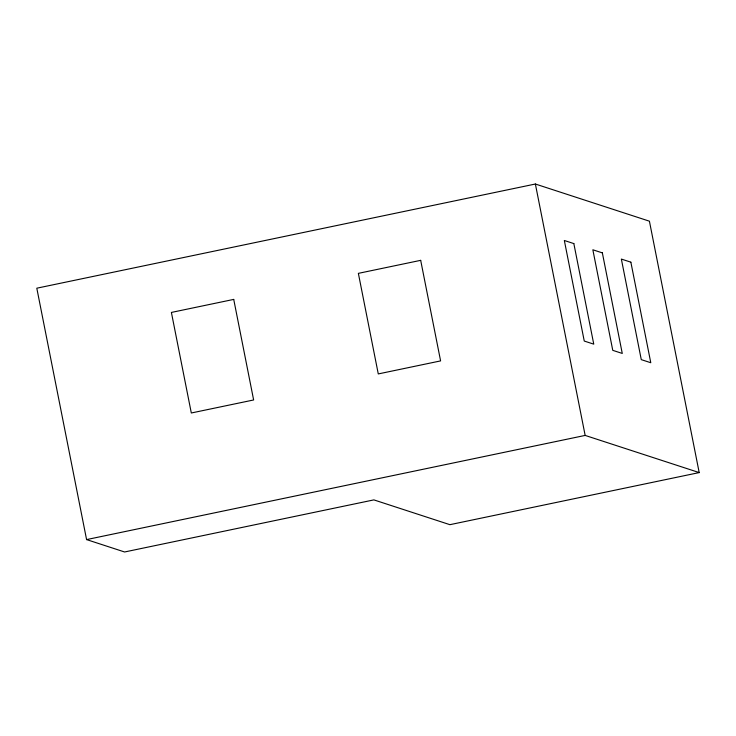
<?xml version="1.0" encoding="UTF-8"?>
<svg xmlns="http://www.w3.org/2000/svg" width="736" height="736" viewBox="0 0 736 736"><rect width="100%" height="100%" fill="white"/><g stroke="black" fill="none" stroke-linecap="round" stroke-linejoin="round"><path stroke-width="1.1" d="M535.376 184.018L36.8 288.199L86.581 539.589L124.596 551.982L373.879 499.891L449.908 524.676L699.2 472.586L649.419 221.186L535.376 184.018L585.157 435.418L699.2 472.586M86.581 539.589L585.157 435.418M233.726 299.405L171.396 312.432L191.314 412.988L253.635 399.97L233.726 299.405M420.688 260.342L358.368 273.36L378.276 373.925L440.597 360.898L420.688 260.342M573.841 243.588L564.337 240.488L584.255 341.053L593.759 344.144L573.841 243.588M602.352 252.88L592.848 249.78L612.766 350.345L622.27 353.436L602.352 252.88M630.862 262.172L621.359 259.072L641.277 359.637L650.78 362.728L630.862 262.172"/></g></svg>
